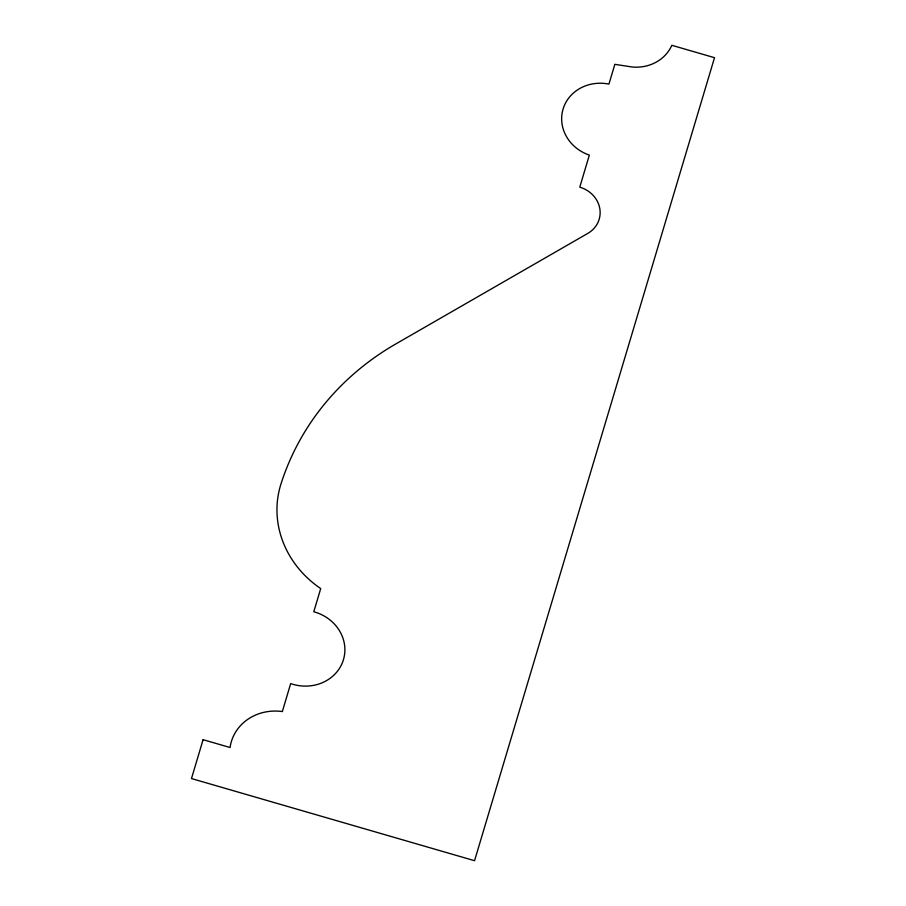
<?xml version="1.0" encoding="UTF-8"?>
<svg xmlns="http://www.w3.org/2000/svg" width="906" height="906" viewBox="0 0 906 906"><rect width="100%" height="100%" fill="white"/><g stroke="black" fill="none" stroke-linecap="round" stroke-linejoin="round"><path stroke-width="1.36" d="M203.091 739.692L191.483 778.56L474.551 860.7L714.517 57.69L671.822 45.3A40.374 36.852 13.9 0 1 632.173 66.999L614.846 64.337L608.934 84.111A40.442 36.92 13.9 0 0 562.864 109.773A40.442 36.92 13.9 0 0 589.342 155.119L579.772 187.168A27.86 25.436 13.9 0 1 599.795 208.516A27.86 25.436 13.9 0 1 587.813 233.386L393.261 345.413A284.643 259.841 13.9 0 0 281.63 481.958A102.118 93.216 13.9 0 0 320.713 588.572L313.782 611.754A41.348 37.746 13.9 0 1 343.238 660.349A41.348 37.746 13.9 0 1 290.679 683.6L282.332 711.55A47.746 43.579 13.9 0 0 230.067 747.518L203.091 739.692"/></g></svg>
